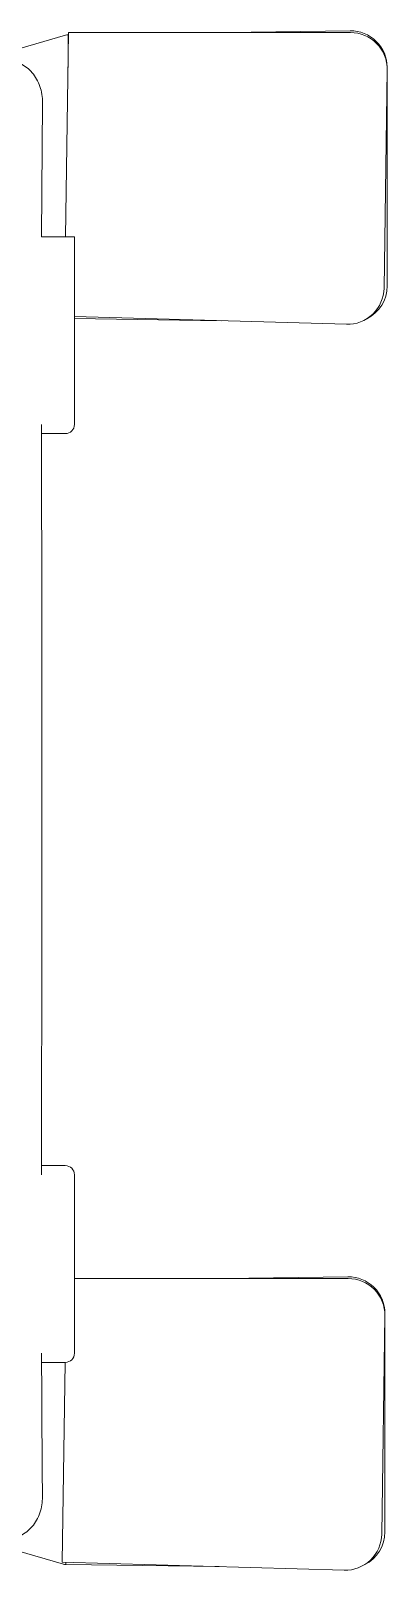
# Model space of a CAD drawing. Header units: millimetres. Extents: x 72 to 2370, y -203 to 794.
# Drawn here: x 1874.6989 to 1874.7333, y 290.4045 to 290.5533 of the extents above; entities that cross this region are included whole.
import ezdxf

# ---------------------------------------------------------------- set-up
doc = ezdxf.new("R2010")
doc.units = ezdxf.units.MM
doc.layers.add('mobiliario', color=252, linetype='Continuous', lineweight=9)

# ---------------------------------------------------------------- blocks, each defined once
blk = doc.blocks.new('SE2')
at = {"layer": 'mobiliario'}
for p, q in [((125.245, 345.64), (125.272, 345.64)), ((125.295, 345.64), (126.333, 345.64)), ((130.071, 345.571), (125.295, 345.64)), ((126.333, 345.64), (128.933, 345.64)), ((128.933, 345.64), (130.022, 345.64)), ((152.477, 345.59), (152.504, 345.59)), ((152.527, 345.59), (153.566, 345.59)), ((157.304, 345.521), (152.527, 345.59)), ((153.566, 345.59), (156.166, 345.59)), ((156.166, 345.59), (157.254, 345.59)), ((124.483, 342.131), (124.445, 344.828)), ((124.483, 344.84), (124.483, 338.677)), ((130.69, 338.807), (130.859, 344.749)), ((151.716, 342.081), (151.677, 344.778)), ((151.716, 344.79), (151.716, 338.807)), ((157.916, 338.539), (158.092, 344.699)), ((130.781, 342.018), (130.736, 338.807)), ((158.014, 341.968), (157.966, 338.616)), ((124.483, 338.677), (128.949, 338.614)), ((124.533, 338.666), (124.533, 338.677)), ((124.723, 338.666), (124.533, 338.666)), ((124.533, 338.666), (124.533, 338.64)), ((124.533, 338.64), (124.541, 338.614)), ((125.1, 336.682), (124.541, 338.614)), ((124.734, 338.666), (124.723, 338.666)), ((124.734, 338.666), (125.245, 338.666)), ((128.949, 338.807), (133.049, 338.807)), ((128.949, 338.807), (128.949, 338.089)), ((133.249, 338.607), (133.249, 338.096)), ((149.249, 338.096), (149.249, 338.607)), ((149.449, 338.807), (153.349, 338.807)), ((153.549, 338.607), (153.549, 338.101)), ((153.549, 338.601), (157.916, 338.539)), ((157.958, 338.564), (157.398, 336.629)), ((157.966, 338.616), (157.918, 338.616)), ((157.958, 338.564), (157.966, 338.59)), ((157.966, 338.59), (157.966, 338.616)), ((126.014, 338.108), (128.949, 338.089))]:
    blk.add_line(p, q, dxfattribs=at)
for centre, radius, start, end in [((125.245, 344.84), 0.8, 90, 180.8185), ((125.283, 344.84), 0.8, 89.1815, 180), ((130.022, 344.84), 0.8, 26.429, 90), ((130.06, 344.771), 0.8, 358.3631, 89.1815), ((152.477, 344.79), 0.8, 90, 180.8185), ((152.516, 344.79), 0.8, 89.1815, 180), ((157.254, 344.79), 0.8, 26.429, 90), ((157.292, 344.721), 0.8, 358.3631, 89.1815), ((124.733, 338.669), 0.2, 180.8185, 196.1443), ((133.049, 338.607), 0.2, 0, 90), ((149.449, 338.607), 0.2, 90, 180), ((153.349, 338.607), 0.2, 0, 90), ((157.766, 338.619), 0.2, 343.8557, 359.1815), ((141.171, -2320.611), 2658.707, 89.821601, 90.175033), ((151.549, 888.174), 550.089, 270.18747, 270.51409)]:
    blk.add_arc(centre, radius, start, end, dxfattribs=at)
for points in [[(125.098, 337.322), (125.097, 337.374), (125.103, 337.425), (125.124, 337.527), (125.141, 337.577), (125.186, 337.673), (125.213, 337.719), (125.279, 337.805), (125.318, 337.846), (125.403, 337.919), (125.45, 337.952), (125.551, 338.009), (125.605, 338.033), (125.716, 338.071), (125.774, 338.086), (125.893, 338.104), (125.954, 338.109), (126.014, 338.108)], [(156.484, 338.107), (156.545, 338.107), (156.605, 338.103), (156.723, 338.085), (156.782, 338.07), (156.894, 338.032), (156.947, 338.008), (157.047, 337.952), (157.095, 337.918), (157.18, 337.846), (157.218, 337.806), (157.285, 337.719), (157.313, 337.673), (157.357, 337.577), (157.374, 337.527), (157.396, 337.425), (157.401, 337.373), (157.4, 337.321)]]:
    blk.add_open_spline(points, degree=3, knots=[0, 0, 0, 0, 0.125, 0.125, 0.25, 0.25, 0.375, 0.375, 0.5, 0.5, 0.625, 0.625, 0.75, 0.75, 0.875, 0.875, 1, 1, 1, 1], dxfattribs=at)

msp = doc.modelspace()

# ---------------------------------------------------------------- block references
at = {"xscale": 0.0044247438065974, "yscale": 0.0044247438065974, "zscale": 0.0044247438065974, "rotation": 270}
msp.add_blockref('SE2', (1873.20396, 291.10397), dxfattribs=at)

doc.saveas('drawing.dxf')
